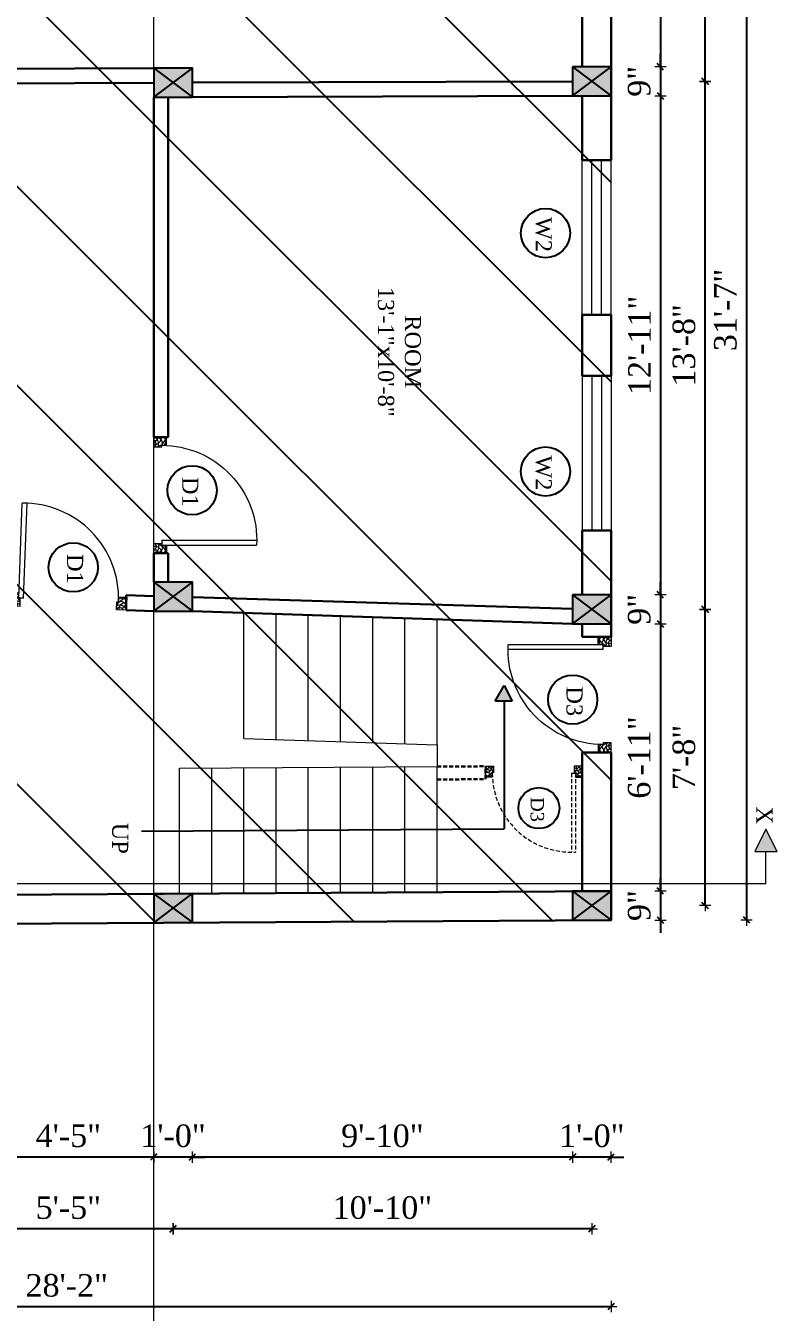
# Model space of a CAD drawing. Header units: inches. Extents: x 4069 to 291496, y -47643 to 12535.
# Drawn here: x 147689 to 147922.3, y -23367.1 to -22967.5 of the extents above; entities that cross this region are included whole.
import ezdxf

# ---------------------------------------------------------------- set-up
doc = ezdxf.new("R2010")
doc.units = ezdxf.units.IN
doc.header["$LTSCALE"] = 5
doc.header["$MEASUREMENT"] = 0
doc.linetypes.add('HIDDEN', pattern=[0.375, 0.25, -0.125])
for name, color, linetype, lineweight in [('A-WALL', 7, 'Continuous', 9), ('Dimension', 7, 'Continuous', 18), ('DOOR', 62, 'Continuous', 0), ('Dw', 2, 'Continuous', 18), ('tefriş', 30, 'Continuous', 9)]:
    doc.layers.add(name, color=color, linetype=linetype, lineweight=lineweight)
doc.layers.add('dim line', color=7, linetype='Continuous', lineweight=15, true_color=0xfab2b2)
doc.layers.add('TEXT', color=6, linetype='Continuous')
doc.layers.add('WALL', color=7, linetype='Continuous')
doc.styles.add('ordinary', font='times.ttf')
doc.dimstyles.new('Copy of 96', dxfattribs={"dimtxt": 7, "dimasz": 4, "dimexe": 0.5, "dimexo": 0.5, "dimgap": 3, "dimtad": 1, "dimdec": 1, "dimzin": 11, "dimdsep": 46, "dimlunit": 4, "dimtxsty": 'ordinary', "dimblk": 'OBLIQUE', "dimcen": 0.09, "dimse1": 1, "dimse2": 1, "dimclrt": 6, "dimazin": 0, "dimtfac": 1, "dimtdec": 1, "dimtix": 1, "dimtmove": 2, "dimatfit": 3, "dimldrblk": 'leader', "dimfxl": 0.5, "dimfxlon": 1, "dimtolj": 1, "dimtzin": 0, "dimarcsym": 0})

# ---------------------------------------------------------------- blocks, each defined once
blk = doc.blocks.new('C1a')
at = {"color": 1, "ltscale": 5}
for p, q in [((18657.75, 4625.76), (18648.75, 4625.76)), ((18648.75, 4625.76), (18648.82, 4613.76)), ((18657.82, 4613.76), (18657.75, 4625.76)), ((18648.82, 4613.76), (18657.82, 4613.76))]:
    blk.add_line(p, q, dxfattribs=at)
blk = doc.blocks.new('A$C27B36B59')
at = {"layer": 'DOOR'}
for p, q in [((0, 4), (0, 0)), ((2.5, 4), (0, 4)), ((2.5, 2.5), (2.5, 4)), ((0, 0), (3, 0)), ((3, 2.5), (2.5, 2.5)), ((3, 0), (3, 2.5))]:
    blk.add_line(p, q, dxfattribs=at)
for centre, radius, start, end in [((-1.4, -0.54), 4.75, 22.1411, 72.838), ((1.34, 2.09), 1.64, 45.138, 144.8948), ((2.21, 0.3), 2.49, 83.3149, 152.658), ((0.13, 0.37), 2.05, 349.4875, 93.6805), ((1.96, -0.47), 2.01, 58.7447, 166.495), ((-0.06, 0.32), 1.13, 343.542, 86.947), ((2.08, -0.4), 1.17, 38.2816, 160.1519)]:
    blk.add_arc(centre, radius, start, end, dxfattribs=at)
blk = doc.blocks.new('D2')
at = {"layer": 'DOOR'}
for p, q in [((74473.95, 24047.59), (74473.95, 24018.09)), ((74473.95, 24047.59), (74475.45, 24047.59)), ((74475.45, 24047.59), (74475.45, 24018.13))]:
    blk.add_line(p, q, dxfattribs=at)
blk.add_arc((74473.95, 24047.59), 29.5, 180, 272.9146, dxfattribs=at)
at = {"layer": 'DOOR', "xscale": -1, "rotation": 180}
blk.add_blockref('A$C27B36B59', (74441.95, 24050.09), dxfattribs=at)
at = {"layer": 'DOOR', "rotation": 180}
blk.add_blockref('A$C27B36B59', (74477.95, 24050.09), dxfattribs=at)
blk = doc.blocks.new('smalldoor hidden')
at = {"layer": 'DOOR', "linetype": 'HIDDEN'}
for p, q in [((9851.61, -757.15), (9876.16, -757.15)), ((9851.61, -758.4), (9851.61, -757.15)), ((9851.61, -758.4), (9876.19, -758.4))]:
    blk.add_line(p, q, dxfattribs=at)
blk.add_arc((9851.61, -758.4), 24.58, 270, 2.9146, dxfattribs=at)
at = {"layer": 'DOOR', "linetype": 'HIDDEN', "yscale": 0.8333000000020547, "zscale": 0.8333000000002357, "rotation": 270}
for p, xscale in [((9849.52, -755.07), 0.8332999999984168), ((9849.52, -785.07), -0.8332999999984168)]:
    blk.add_blockref('A$C27B36B59', p, dxfattribs=dict(at, xscale=xscale))
blk = doc.blocks.new('x-x')
at = {"ltscale": 5}
for points in [[(11364.03, -701.52), (11364.03, -694.51), (11357.15, -698.09)], [(11364.03, -1135.52), (11364.03, -1128.51), (11357.15, -1132.09)]]:
    blk.add_hatch(color=256, dxfattribs=at).paths.add_polyline_path(points)
for p, q in [((11364.03, -694.51), (11357.15, -698.09)), ((11364.03, -701.52), (11364.03, -694.51)), ((11357.15, -698.09), (11364.03, -701.52)), ((11374.13, -698.09), (11364.03, -698.09)), ((11374.13, -698.09), (11374.13, -1132.09)), ((11364.03, -1128.51), (11357.15, -1132.09)), ((11364.03, -1135.52), (11364.03, -1128.51)), ((11357.15, -1132.09), (11364.03, -1135.52)), ((11374.13, -1132.09), (11364.03, -1132.09))]:
    blk.add_line(p, q, dxfattribs=at)
at = {"layer": 'A-WALL', "color": 1, "ltscale": 5}
blk.add_line((11374.13, -1120.09), (11374.13, -1132.09), dxfattribs=at)
at = {"layer": 'TEXT', "style": 'ordinary'}
for p in [(11350.08, -700.97), (11350.08, -1134.1)]:
    blk.add_text('X', height=5, dxfattribs=at).set_placement(p)
blk = doc.blocks.new('oblique')
at = {"color": 0, "lineweight": -2}
blk.add_line((0.25, 0.25), (-0.25, -0.25), dxfattribs=at)
at = {"layer": 'dim line', "lineweight": 9}
for p, q in [((-0.4375, 0), (0.4375, 0)), ((0, 0.4375), (0, -0.4375))]:
    blk.add_line(p, q, dxfattribs=at)
blk = doc.blocks.new('*D4887')
at = {"layer": 'A-WALL', "color": 0, "lineweight": -2, "ltscale": 50, "transparency": 16777216}
blk.add_line((147886.05, -22876.67), (147886.05, -22980.32), dxfattribs=at)
at = {"layer": 'Defpoints', "color": 0, "ltscale": 50, "transparency": 16777216}
for p in [(147870.74, -22876.67), (147870.74, -22980.32), (147886.05, -22980.32)]:
    blk.add_point(p, dxfattribs=at)
at = {"layer": 'A-WALL', "color": 0, "lineweight": -2, "ltscale": 50, "transparency": 16777216, "xscale": 4, "yscale": 4, "zscale": 4}
for p, rotation in [((147886.05, -22876.67), 90), ((147886.05, -22980.32), 270)]:
    blk.add_blockref('oblique', p, dxfattribs=dict(at, rotation=rotation))
at = {"layer": 'A-WALL', "color": 6, "ltscale": 50, "transparency": 16777216, "insert": (147879.49, -22928.49), "char_height": 7, "attachment_point": 5, "rotation": 90, "style": 'ordinary'}
blk.add_mtext('\\A1;8\'-8"', dxfattribs=at)
blk = doc.blocks.new('_OBLIQUE')
at = {"color": 0, "linetype": 'ByBlock'}
blk.add_line((-0.5, -0.5), (0.5, 0.5), dxfattribs=at)
blk = doc.blocks.new('leader')
at = {"layer": 'Dimension'}
for p, q in [((0, -4.328), (0, 4.328)), ((-4.424, 0), (4.424, 0))]:
    blk.add_line(p, q, dxfattribs=at)
blk = doc.blocks.new('*D4888')
at = {"layer": 'A-WALL', "color": 0, "lineweight": -2, "ltscale": 50, "transparency": 16777216}
for p, q in [((147886.05, -22980.32), (147886.05, -22976.32)), ((147886.05, -22980.32), (147886.05, -22989.32)), ((147886.05, -22989.32), (147886.05, -22993.32))]:
    blk.add_line(p, q, dxfattribs=at)
at = {"layer": 'Defpoints', "color": 0, "ltscale": 50, "transparency": 16777216}
for p in [(147870.74, -22980.32), (147870.74, -22989.32), (147886.05, -22989.32)]:
    blk.add_point(p, dxfattribs=at)
at = {"layer": 'A-WALL', "color": 0, "lineweight": -2, "ltscale": 50, "transparency": 16777216, "xscale": 4, "yscale": 4, "zscale": 4}
for p, rotation in [((147886.05, -22980.32), 270), ((147886.05, -22989.32), 90)]:
    blk.add_blockref('oblique', p, dxfattribs=dict(at, rotation=rotation))
at = {"layer": 'A-WALL', "color": 6, "ltscale": 50, "transparency": 16777216, "insert": (147879.48, -22984.82), "char_height": 7, "attachment_point": 5, "rotation": 90, "style": 'ordinary'}
blk.add_mtext('\\A1;9"', dxfattribs=at)
blk = doc.blocks.new('*D4889')
at = {"layer": 'A-WALL', "color": 0, "lineweight": -2, "ltscale": 50, "transparency": 16777216}
blk.add_line((147886.05, -22989.32), (147886.05, -23144.32), dxfattribs=at)
at = {"layer": 'Defpoints', "color": 0, "ltscale": 50, "transparency": 16777216}
for p in [(147870.74, -22989.32), (147870.74, -23144.32), (147886.05, -23144.32)]:
    blk.add_point(p, dxfattribs=at)
at = {"layer": 'A-WALL', "color": 0, "lineweight": -2, "ltscale": 50, "transparency": 16777216, "xscale": 4, "yscale": 4, "zscale": 4}
for p, rotation in [((147886.05, -22989.32), 90), ((147886.05, -23144.32), 270)]:
    blk.add_blockref('oblique', p, dxfattribs=dict(at, rotation=rotation))
at = {"layer": 'A-WALL', "color": 6, "ltscale": 50, "transparency": 16777216, "insert": (147879.55, -23066.82), "char_height": 7, "attachment_point": 5, "rotation": 90, "style": 'ordinary'}
blk.add_mtext('\\A1;12\'-11"', dxfattribs=at)
blk = doc.blocks.new('*D4890')
at = {"layer": 'A-WALL', "color": 0, "lineweight": -2, "ltscale": 50, "transparency": 16777216}
for p, q in [((147886.05, -23144.32), (147886.05, -23140.32)), ((147886.05, -23144.32), (147886.05, -23153.32)), ((147886.05, -23153.32), (147886.05, -23157.32))]:
    blk.add_line(p, q, dxfattribs=at)
at = {"layer": 'Defpoints', "color": 0, "ltscale": 50, "transparency": 16777216}
for p in [(147870.74, -23144.32), (147870.74, -23153.32), (147886.05, -23153.32)]:
    blk.add_point(p, dxfattribs=at)
at = {"layer": 'A-WALL', "color": 0, "lineweight": -2, "ltscale": 50, "transparency": 16777216, "xscale": 4, "yscale": 4, "zscale": 4}
for p, rotation in [((147886.05, -23144.32), 270), ((147886.05, -23153.32), 90)]:
    blk.add_blockref('oblique', p, dxfattribs=dict(at, rotation=rotation))
at = {"layer": 'A-WALL', "color": 6, "ltscale": 50, "transparency": 16777216, "insert": (147879.48, -23148.82), "char_height": 7, "attachment_point": 5, "rotation": 90, "style": 'ordinary'}
blk.add_mtext('\\A1;9"', dxfattribs=at)
blk = doc.blocks.new('*D4891')
at = {"layer": 'A-WALL', "color": 0, "lineweight": -2, "ltscale": 50, "transparency": 16777216}
blk.add_line((147886.05, -23153.32), (147886.05, -23236.32), dxfattribs=at)
at = {"layer": 'Defpoints', "color": 0, "ltscale": 50, "transparency": 16777216}
for p in [(147870.74, -23153.32), (147870.74, -23236.32), (147886.05, -23236.32)]:
    blk.add_point(p, dxfattribs=at)
at = {"layer": 'A-WALL', "color": 0, "lineweight": -2, "ltscale": 50, "transparency": 16777216, "xscale": 4, "yscale": 4, "zscale": 4}
for p, rotation in [((147886.05, -23153.32), 90), ((147886.05, -23236.32), 270)]:
    blk.add_blockref('oblique', p, dxfattribs=dict(at, rotation=rotation))
at = {"layer": 'A-WALL', "color": 6, "ltscale": 50, "transparency": 16777216, "insert": (147879.49, -23194.82), "char_height": 7, "attachment_point": 5, "rotation": 90, "style": 'ordinary'}
blk.add_mtext('\\A1;6\'-11"', dxfattribs=at)
blk = doc.blocks.new('*D4892')
at = {"layer": 'A-WALL', "color": 0, "lineweight": -2, "ltscale": 50, "transparency": 16777216}
for p, q in [((147886.05, -23236.32), (147886.05, -23232.32)), ((147886.05, -23236.32), (147886.05, -23245.32)), ((147886.05, -23245.32), (147886.05, -23249.32))]:
    blk.add_line(p, q, dxfattribs=at)
at = {"layer": 'Defpoints', "color": 0, "ltscale": 50, "transparency": 16777216}
for p in [(147870.74, -23236.32), (147870.74, -23245.32), (147886.05, -23245.32)]:
    blk.add_point(p, dxfattribs=at)
at = {"layer": 'A-WALL', "color": 0, "lineweight": -2, "ltscale": 50, "transparency": 16777216, "xscale": 4, "yscale": 4, "zscale": 4}
for p, rotation in [((147886.05, -23236.32), 270), ((147886.05, -23245.32), 90)]:
    blk.add_blockref('oblique', p, dxfattribs=dict(at, rotation=rotation))
at = {"layer": 'A-WALL', "color": 6, "ltscale": 50, "transparency": 16777216, "insert": (147879.48, -23240.82), "char_height": 7, "attachment_point": 5, "rotation": 90, "style": 'ordinary'}
blk.add_mtext('\\A1;9"', dxfattribs=at)
blk = doc.blocks.new('*D4893')
at = {"layer": 'A-WALL', "color": 0, "lineweight": -2, "ltscale": 50, "transparency": 16777216}
blk.add_line((147899.95, -23240.82), (147899.95, -23148.82), dxfattribs=at)
at = {"layer": 'Defpoints', "color": 0, "ltscale": 50, "transparency": 16777216}
for p in [(147870.74, -23148.82), (147899.95, -23148.82), (147870.74, -23240.82)]:
    blk.add_point(p, dxfattribs=at)
at = {"layer": 'A-WALL', "color": 0, "lineweight": -2, "ltscale": 50, "transparency": 16777216, "xscale": 4, "yscale": 4, "zscale": 4}
for p, rotation in [((147899.95, -23148.82), 90), ((147899.95, -23240.82), 270)]:
    blk.add_blockref('oblique', p, dxfattribs=dict(at, rotation=rotation))
at = {"layer": 'A-WALL', "color": 6, "ltscale": 50, "transparency": 16777216, "insert": (147893.38, -23194.82), "char_height": 7, "attachment_point": 5, "rotation": 90, "style": 'ordinary'}
blk.add_mtext('\\A1;7\'-8"', dxfattribs=at)
blk = doc.blocks.new('*D4894')
at = {"layer": 'A-WALL', "color": 0, "lineweight": -2, "ltscale": 50, "transparency": 16777216}
blk.add_line((147899.95, -23148.82), (147899.95, -22984.82), dxfattribs=at)
at = {"layer": 'Defpoints', "color": 0, "ltscale": 50, "transparency": 16777216}
for p in [(147870.74, -22984.82), (147899.95, -22984.82), (147870.74, -23148.82)]:
    blk.add_point(p, dxfattribs=at)
at = {"layer": 'A-WALL', "color": 0, "lineweight": -2, "ltscale": 50, "transparency": 16777216, "xscale": 4, "yscale": 4, "zscale": 4}
for p, rotation in [((147899.95, -22984.82), 90), ((147899.95, -23148.82), 270)]:
    blk.add_blockref('oblique', p, dxfattribs=dict(at, rotation=rotation))
at = {"layer": 'A-WALL', "color": 6, "ltscale": 50, "transparency": 16777216, "insert": (147893.39, -23066.82), "char_height": 7, "attachment_point": 5, "rotation": 90, "style": 'ordinary'}
blk.add_mtext('\\A1;13\'-8"', dxfattribs=at)
blk = doc.blocks.new('*D4895')
at = {"layer": 'A-WALL', "color": 0, "lineweight": -2, "ltscale": 50, "transparency": 16777216}
blk.add_line((147899.95, -22984.82), (147899.95, -22871.49), dxfattribs=at)
at = {"layer": 'Defpoints', "color": 0, "ltscale": 50, "transparency": 16777216}
for p in [(147870.74, -22871.49), (147899.95, -22871.49), (147870.74, -22984.82)]:
    blk.add_point(p, dxfattribs=at)
at = {"layer": 'A-WALL', "color": 0, "lineweight": -2, "ltscale": 50, "transparency": 16777216, "xscale": 4, "yscale": 4, "zscale": 4}
for p, rotation in [((147899.95, -22871.49), 90), ((147899.95, -22984.82), 270)]:
    blk.add_blockref('oblique', p, dxfattribs=dict(at, rotation=rotation))
at = {"layer": 'A-WALL', "color": 6, "ltscale": 50, "transparency": 16777216, "insert": (147893.38, -22928.16), "char_height": 7, "attachment_point": 5, "rotation": 90, "style": 'ordinary'}
blk.add_mtext('\\A1;9\'-5"', dxfattribs=at)
blk = doc.blocks.new('*D4865')
at = {"layer": 'A-WALL', "color": 0, "lineweight": -2, "ltscale": 50, "transparency": 16777216}
blk.add_line((147912.8, -22866.32), (147912.8, -23245.32), dxfattribs=at)
at = {"layer": 'Defpoints', "color": 0, "ltscale": 50, "transparency": 16777216}
for p in [(147870.74, -22866.32), (147870.74, -23245.32), (147912.8, -23245.32)]:
    blk.add_point(p, dxfattribs=at)
at = {"layer": 'A-WALL', "color": 0, "lineweight": -2, "ltscale": 50, "transparency": 16777216, "xscale": 4, "yscale": 4, "zscale": 4}
for p, rotation in [((147912.8, -22866.32), 90), ((147912.8, -23245.32), 270)]:
    blk.add_blockref('oblique', p, dxfattribs=dict(at, rotation=rotation))
at = {"layer": 'A-WALL', "color": 6, "ltscale": 50, "transparency": 16777216, "insert": (147906.23, -23055.82), "char_height": 7, "attachment_point": 5, "rotation": 90, "style": 'ordinary'}
blk.add_mtext('\\A1;31\'-7"', dxfattribs=at)
blk = doc.blocks.new('*D4898')
at = {"layer": 'A-WALL', "color": 0, "lineweight": -2, "ltscale": 50, "transparency": 16777216}
for p, q in [((147858.74, -23318.92), (147854.74, -23318.92)), ((147870.74, -23318.92), (147858.74, -23318.92)), ((147870.74, -23318.92), (147874.74, -23318.92))]:
    blk.add_line(p, q, dxfattribs=at)
at = {"layer": 'Defpoints', "color": 0, "ltscale": 50, "transparency": 16777216}
for p in [(147858.74, -23245.39), (147870.74, -23245.32), (147858.74, -23318.92)]:
    blk.add_point(p, dxfattribs=at)
at = {"layer": 'A-WALL', "color": 0, "lineweight": -2, "ltscale": 50, "transparency": 16777216, "xscale": 4, "yscale": 4, "zscale": 4}
blk.add_blockref('oblique', (147858.74, -23318.92), dxfattribs=at)
at = {"layer": 'A-WALL', "color": 0, "lineweight": -2, "ltscale": 50, "transparency": 16777216, "xscale": 4, "yscale": 4, "zscale": 4, "rotation": 180}
blk.add_blockref('oblique', (147870.74, -23318.92), dxfattribs=at)
at = {"layer": 'A-WALL', "color": 6, "ltscale": 50, "transparency": 16777216, "insert": (147864.74, -23312.36), "char_height": 7, "attachment_point": 5, "style": 'ordinary'}
blk.add_mtext('\\A1;1\'-0"', dxfattribs=at)
blk = doc.blocks.new('*D4899')
at = {"layer": 'A-WALL', "color": 0, "lineweight": -2, "ltscale": 50, "transparency": 16777216}
blk.add_line((147858.74, -23318.92), (147740.74, -23318.92), dxfattribs=at)
at = {"layer": 'Defpoints', "color": 0, "ltscale": 50, "transparency": 16777216}
for p in [(147740.74, -23246.12), (147858.74, -23245.39), (147740.74, -23318.92)]:
    blk.add_point(p, dxfattribs=at)
at = {"layer": 'A-WALL', "color": 0, "lineweight": -2, "ltscale": 50, "transparency": 16777216, "xscale": 4, "yscale": 4, "zscale": 4, "rotation": 180}
blk.add_blockref('oblique', (147740.74, -23318.92), dxfattribs=at)
at = {"layer": 'A-WALL', "color": 0, "lineweight": -2, "ltscale": 50, "transparency": 16777216, "xscale": 4, "yscale": 4, "zscale": 4}
blk.add_blockref('oblique', (147858.74, -23318.92), dxfattribs=at)
at = {"layer": 'A-WALL', "color": 6, "ltscale": 50, "transparency": 16777216, "insert": (147799.74, -23312.35), "char_height": 7, "attachment_point": 5, "style": 'ordinary'}
blk.add_mtext('\\A1;9\'-10"', dxfattribs=at)
blk = doc.blocks.new('*D4900')
at = {"layer": 'A-WALL', "color": 0, "lineweight": -2, "ltscale": 50, "transparency": 16777216}
for p, q in [((147728.74, -23318.92), (147724.74, -23318.92)), ((147740.74, -23318.92), (147728.74, -23318.92)), ((147740.74, -23318.92), (147744.74, -23318.92))]:
    blk.add_line(p, q, dxfattribs=at)
at = {"layer": 'Defpoints', "color": 0, "ltscale": 50, "transparency": 16777216}
for p in [(147728.74, -23246.19), (147740.74, -23246.12), (147728.74, -23318.92)]:
    blk.add_point(p, dxfattribs=at)
at = {"layer": 'A-WALL', "color": 0, "lineweight": -2, "ltscale": 50, "transparency": 16777216, "xscale": 4, "yscale": 4, "zscale": 4}
blk.add_blockref('oblique', (147728.74, -23318.92), dxfattribs=at)
at = {"layer": 'A-WALL', "color": 0, "lineweight": -2, "ltscale": 50, "transparency": 16777216, "xscale": 4, "yscale": 4, "zscale": 4, "rotation": 180}
blk.add_blockref('oblique', (147740.74, -23318.92), dxfattribs=at)
at = {"layer": 'A-WALL', "color": 6, "ltscale": 50, "transparency": 16777216, "insert": (147734.74, -23312.36), "char_height": 7, "attachment_point": 5, "style": 'ordinary'}
blk.add_mtext('\\A1;1\'-0"', dxfattribs=at)
blk = doc.blocks.new('*D4901')
at = {"layer": 'A-WALL', "color": 0, "lineweight": -2, "ltscale": 50, "transparency": 16777216}
blk.add_line((147728.74, -23318.92), (147675.74, -23318.92), dxfattribs=at)
at = {"layer": 'Defpoints', "color": 0, "ltscale": 50, "transparency": 16777216}
for p in [(147675.74, -23246.52), (147728.74, -23246.19), (147675.74, -23318.92)]:
    blk.add_point(p, dxfattribs=at)
at = {"layer": 'A-WALL', "color": 0, "lineweight": -2, "ltscale": 50, "transparency": 16777216, "xscale": 4, "yscale": 4, "zscale": 4, "rotation": 180}
blk.add_blockref('oblique', (147675.74, -23318.92), dxfattribs=at)
at = {"layer": 'A-WALL', "color": 0, "lineweight": -2, "ltscale": 50, "transparency": 16777216, "xscale": 4, "yscale": 4, "zscale": 4}
blk.add_blockref('oblique', (147728.74, -23318.92), dxfattribs=at)
at = {"layer": 'A-WALL', "color": 6, "ltscale": 50, "transparency": 16777216, "insert": (147702.24, -23312.36), "char_height": 7, "attachment_point": 5, "style": 'ordinary'}
blk.add_mtext('\\A1;4\'-5"', dxfattribs=at)
blk = doc.blocks.new('*D4905')
at = {"layer": 'A-WALL', "color": 0, "lineweight": -2, "ltscale": 50, "transparency": 16777216}
blk.add_line((147864.74, -23341.23), (147734.74, -23341.23), dxfattribs=at)
at = {"layer": 'Defpoints', "color": 0, "ltscale": 50, "transparency": 16777216}
for p in [(147734.74, -23246.15), (147864.74, -23245.36), (147734.74, -23341.23)]:
    blk.add_point(p, dxfattribs=at)
at = {"layer": 'A-WALL', "color": 0, "lineweight": -2, "ltscale": 50, "transparency": 16777216, "xscale": 4, "yscale": 4, "zscale": 4, "rotation": 180}
blk.add_blockref('oblique', (147734.74, -23341.23), dxfattribs=at)
at = {"layer": 'A-WALL', "color": 0, "lineweight": -2, "ltscale": 50, "transparency": 16777216, "xscale": 4, "yscale": 4, "zscale": 4}
blk.add_blockref('oblique', (147864.74, -23341.23), dxfattribs=at)
at = {"layer": 'A-WALL', "color": 6, "ltscale": 50, "transparency": 16777216, "insert": (147799.74, -23334.67), "char_height": 7, "attachment_point": 5, "style": 'ordinary'}
blk.add_mtext('\\A1;10\'-10"', dxfattribs=at)
blk = doc.blocks.new('*D4906')
at = {"layer": 'A-WALL', "color": 0, "lineweight": -2, "ltscale": 50, "transparency": 16777216}
blk.add_line((147734.74, -23341.23), (147669.74, -23341.23), dxfattribs=at)
at = {"layer": 'Defpoints', "color": 0, "ltscale": 50, "transparency": 16777216}
for p in [(147669.74, -23246.55), (147734.74, -23246.15), (147669.74, -23341.23)]:
    blk.add_point(p, dxfattribs=at)
at = {"layer": 'A-WALL', "color": 0, "lineweight": -2, "ltscale": 50, "transparency": 16777216, "xscale": 4, "yscale": 4, "zscale": 4, "rotation": 180}
blk.add_blockref('oblique', (147669.74, -23341.23), dxfattribs=at)
at = {"layer": 'A-WALL', "color": 0, "lineweight": -2, "ltscale": 50, "transparency": 16777216, "xscale": 4, "yscale": 4, "zscale": 4}
blk.add_blockref('oblique', (147734.74, -23341.23), dxfattribs=at)
at = {"layer": 'A-WALL', "color": 6, "ltscale": 50, "transparency": 16777216, "insert": (147702.24, -23334.67), "char_height": 7, "attachment_point": 5, "style": 'ordinary'}
blk.add_mtext('\\A1;5\'-5"', dxfattribs=at)
blk = doc.blocks.new('*D4908')
at = {"layer": 'A-WALL', "color": 0, "lineweight": -2, "ltscale": 50, "transparency": 16777216}
blk.add_line((147532.74, -23365.38), (147870.74, -23365.38), dxfattribs=at)
at = {"layer": 'Defpoints', "color": 0, "ltscale": 50, "transparency": 16777216}
for p in [(147532.74, -23247.4), (147870.74, -23245.32), (147870.74, -23365.38)]:
    blk.add_point(p, dxfattribs=at)
at = {"layer": 'A-WALL', "color": 0, "lineweight": -2, "ltscale": 50, "transparency": 16777216, "xscale": 4, "yscale": 4, "zscale": 4, "rotation": 180}
blk.add_blockref('oblique', (147532.74, -23365.38), dxfattribs=at)
at = {"layer": 'A-WALL', "color": 0, "lineweight": -2, "ltscale": 50, "transparency": 16777216, "xscale": 4, "yscale": 4, "zscale": 4}
blk.add_blockref('oblique', (147870.74, -23365.38), dxfattribs=at)
at = {"layer": 'A-WALL', "color": 6, "ltscale": 50, "transparency": 16777216, "insert": (147701.74, -23358.82), "char_height": 7, "attachment_point": 5, "style": 'ordinary'}
blk.add_mtext('\\A1;28\'-2"', dxfattribs=at)

msp = doc.modelspace()

# ---------------------------------------------------------------- hatches: boundary and pattern name
at = {"layer": 'WALL', "linetype": 'ByBlock', "ltscale": 5, "true_color": 0xf8991e}
h = msp.add_hatch(dxfattribs=at)
h.set_pattern_fill('ANSI31', color=30, scale=350, angle=-90)
h.set_pattern_definition([(315, (150117.79, -16230.094), (30.93592, 30.93592), [])])
h.paths.add_polyline_path([(147532.73736, -22674.39703), (147870.73736, -22866.31814), (147870.73736, -23245.31814), (147628.73736, -23246.80658), (147628.73736, -23295.39703), (147538.73736, -23295.39703), (147538.73736, -23247.39703), (147532.73736, -23247.39703)])
h = msp.add_hatch(color=30, dxfattribs=at)
h.dxf.hatch_style = 1
h.paths.add_polyline_path([(147734.73736, -22985.24829), (147728.73736, -22980.74829), (147728.73736, -22989.74829)])
h.paths.add_polyline_path([(147728.73736, -22989.74829), (147740.73736, -22989.74829), (147734.73736, -22985.24829)])
h.paths.add_polyline_path([(147734.73736, -22985.24829), (147740.73736, -22989.74829), (147740.73736, -22980.74829)])
h.paths.add_polyline_path([(147740.73736, -22980.74829), (147728.73736, -22980.74829), (147734.73736, -22985.24829)])
h = msp.add_hatch(color=30, dxfattribs=at)
h.dxf.hatch_style = 1
h.paths.add_polyline_path([(147864.73736, -22984.81806), (147858.73736, -22980.31806), (147858.73736, -22989.31806)])
h.paths.add_polyline_path([(147858.73736, -22989.31806), (147870.73736, -22989.31806), (147864.73736, -22984.81806)])
h.paths.add_polyline_path([(147864.73736, -22984.81806), (147870.73736, -22989.31806), (147870.73736, -22980.31806)])
h.paths.add_polyline_path([(147870.73736, -22980.31806), (147858.73736, -22980.31806), (147864.73736, -22984.81806)])
h = msp.add_hatch(color=30, dxfattribs=at)
h.dxf.hatch_style = 1
h.paths.add_polyline_path([(147734.73736, -23144.86179), (147728.73736, -23140.36179), (147728.73736, -23149.36179)])
h.paths.add_polyline_path([(147728.73736, -23149.36179), (147740.73736, -23149.36179), (147734.73736, -23144.86179)])
h.paths.add_polyline_path([(147734.73736, -23144.86179), (147740.73736, -23149.36179), (147740.73736, -23140.36179)])
h.paths.add_polyline_path([(147740.73736, -23140.36179), (147728.73736, -23140.36179), (147734.73736, -23144.86179)])
h = msp.add_hatch(color=30, dxfattribs=at)
h.dxf.hatch_style = 1
h.paths.add_polyline_path([(147864.73736, -23148.81806), (147858.73736, -23144.31806), (147858.73736, -23153.31806)])
h.paths.add_polyline_path([(147858.73736, -23153.31806), (147870.73736, -23153.31806), (147864.73736, -23148.81806)])
h.paths.add_polyline_path([(147864.73736, -23148.81806), (147870.73736, -23153.31806), (147870.73736, -23144.31806)])
h.paths.add_polyline_path([(147870.73736, -23144.31806), (147858.73736, -23144.31806), (147864.73736, -23148.81806)])
at = {"layer": 'WALL', "linetype": 'ByBlock', "ltscale": 5}
msp.add_hatch(color=2, dxfattribs=at).paths.add_polyline_path([(147837.57233, -23172.4224), (147839.97491, -23177.28354), (147834.72667, -23177.28354)])
at = {"layer": 'WALL', "linetype": 'ByBlock', "ltscale": 5, "true_color": 0xf8991e}
h = msp.add_hatch(color=30, dxfattribs=at)
h.dxf.hatch_style = 1
h.paths.add_polyline_path([(147728.73736, -23246.19152), (147734.73736, -23241.65453), (147728.73736, -23237.19135)])
h.paths.add_polyline_path([(147728.73736, -23246.19152), (147740.73736, -23246.11771), (147734.73736, -23241.65453)])
h.paths.add_polyline_path([(147740.73736, -23246.11771), (147740.73736, -23237.11754), (147734.73736, -23241.65453)])
h.paths.add_polyline_path([(147734.73736, -23241.65453), (147740.73736, -23237.11754), (147728.73736, -23237.19135)])
h = msp.add_hatch(color=30, dxfattribs=at)
h.dxf.hatch_style = 1
h.paths.add_polyline_path([(147858.73736, -23245.39195), (147864.73736, -23240.85496), (147858.73736, -23236.39178)])
h.paths.add_polyline_path([(147858.73736, -23245.39195), (147870.73736, -23245.31814), (147864.73736, -23240.85496)])
h.paths.add_polyline_path([(147870.73736, -23245.31814), (147870.73736, -23236.31797), (147864.73736, -23240.85496)])
h.paths.add_polyline_path([(147864.73736, -23240.85496), (147870.73736, -23236.31797), (147858.73736, -23236.39178)])

# ---------------------------------------------------------------- linework, layer by layer
at = {"color": 1, "ltscale": 5}
for p, q in [((147728.73736, -22980.74829), (147740.73736, -22989.74829)), ((147728.73736, -22989.74829), (147740.73736, -22980.74829)), ((147858.73736, -22980.31806), (147870.73736, -22989.31806)), ((147858.73736, -22989.31806), (147870.73736, -22980.31806)), ((147728.73736, -23140.36179), (147740.73736, -23149.36179)), ((147728.73736, -23149.36179), (147740.73736, -23140.36179)), ((147858.73736, -23144.31806), (147870.73736, -23153.31806)), ((147858.73736, -23153.31806), (147870.73736, -23144.31806)), ((147806.73743, -23151.9099), (147806.74866, -23151.57499)), ((147728.73736, -23246.19152), (147740.73736, -23237.11754)), ((147728.73736, -23237.19135), (147740.73736, -23246.11771)), ((147858.73736, -23245.39195), (147870.73736, -23236.31797)), ((147858.73736, -23236.39178), (147870.73736, -23245.31814))]:
    msp.add_line(p, q, dxfattribs=at)
at = {"layer": 'A-WALL', "lineweight": 30}
for p, q in [((147861.73736, -22980.31806), (147861.73736, -22961.93777)), ((147870.73736, -23009.31806), (147870.73736, -22961.93777)), ((147675.73736, -22980.9634), (147728.73736, -22980.74829)), ((147675.75562, -22985.46337), (147728.75562, -22985.24825)), ((147740.73736, -22985.22843), (147858.73736, -22984.83791)), ((147728.73736, -22989.74829), (147728.73736, -23095.36179)), ((147733.23736, -22989.74829), (147733.23736, -23095.36179)), ((147740.73736, -22989.74829), (147858.73736, -22989.31806)), ((147861.73736, -23009.31806), (147861.73736, -22989.31806)), ((147870.73736, -23009.31806), (147861.73736, -23009.31806)), ((147861.73736, -23076.31806), (147861.73736, -23057.31806)), ((147870.73736, -23057.31806), (147861.73736, -23057.31806)), ((147870.73736, -23076.31806), (147870.73736, -23057.31806)), ((147870.73736, -23076.31806), (147861.73736, -23076.31806)), ((147733.23736, -23095.36179), (147728.73736, -23095.36179)), ((147861.73736, -23144.31806), (147861.73736, -23124.31806)), ((147870.73736, -23124.31806), (147861.73736, -23124.31806)), ((147870.73736, -23153.31806), (147870.73736, -23124.31806)), ((147728.73736, -23131.36179), (147728.73736, -23140.36179)), ((147733.23736, -23131.36179), (147728.73736, -23131.36179)), ((147733.23736, -23131.36179), (147733.23736, -23140.36179)), ((147728.73736, -23144.67919), (147720.23736, -23144.42051)), ((147720.23736, -23144.42051), (147720.23736, -23149.04454)), ((147858.73736, -23148.63546), (147740.73736, -23145.04438)), ((147728.73736, -23149.36179), (147720.23736, -23149.04454)), ((147858.73736, -23153.31806), (147740.73736, -23149.36179)), ((147861.73736, -23157.31814), (147861.73736, -23153.31806)), ((147870.73736, -23157.31814), (147870.73736, -23153.31806)), ((147870.73736, -23157.31814), (147861.73736, -23157.31814)), ((147861.73736, -23236.37333), (147861.73736, -23193.31814)), ((147870.73736, -23193.31814), (147861.73736, -23193.31814)), ((147870.73736, -23245.31814), (147870.73736, -23193.31814)), ((147532.73736, -23238.39686), (147870.73736, -23236.31797)), ((147628.73736, -23246.80658), (147870.73736, -23245.31814))]:
    msp.add_line(p, q, dxfattribs=at)
at = {"layer": 'A-WALL', "linetype": 'HIDDEN', "lineweight": 30}
for p, q in [((147816.73743, -23197.6501), (147831.76253, -23197.55769)), ((147831.76253, -23201.55776), (147831.76253, -23197.55769)), ((147816.73743, -23201.65018), (147831.76253, -23201.55776))]:
    msp.add_line(p, q, dxfattribs=at)
at = {"layer": 'A-WALL', "ltscale": 5}
msp.add_xline((147728.73736, -23147.17648), (0, 1), dxfattribs=at)
at = {"layer": 'Dw', "color": 3}
for p, q in [((147861.73736, -23057.31806), (147861.73736, -23009.31806)), ((147864.73736, -23057.31806), (147864.73736, -23009.31806)), ((147867.73736, -23057.31806), (147867.73736, -23009.31806)), ((147870.73736, -23057.31806), (147870.73736, -23009.31806)), ((147861.73736, -23076.31806), (147861.73736, -23124.31806)), ((147864.73736, -23076.31806), (147864.73736, -23124.31806)), ((147867.73736, -23076.31806), (147867.73736, -23124.31806)), ((147870.73736, -23076.31806), (147870.73736, -23124.31806))]:
    msp.add_line(p, q, dxfattribs=at)
at = {"layer": 'tefriş', "ltscale": 5}
for p, q in [((147756.73743, -23188.89823), (147756.73743, -23149.89823)), ((147766.79358, -23189.23539), (147766.79358, -23150.23539)), ((147776.73743, -23189.56879), (147776.73743, -23150.56879)), ((147786.77112, -23189.90519), (147786.77112, -23150.90519)), ((147796.75989, -23190.24009), (147796.75989, -23151.24009)), ((147806.74866, -23190.57499), (147806.74866, -23151.57499)), ((147816.73743, -23190.9099), (147816.73743, -23151.9099)), ((147756.73743, -23188.89823), (147816.73743, -23190.9099)), ((147816.73743, -23190.9099), (147816.73743, -23197.6501)), ((147736.73743, -23198.14215), (147816.73743, -23197.6501)), ((147736.73743, -23237.14215), (147736.73743, -23198.14215)), ((147746.73706, -23237.08064), (147746.73706, -23198.08064)), ((147756.73668, -23237.01914), (147756.73668, -23198.01914)), ((147766.7363, -23236.95764), (147766.7363, -23197.95764)), ((147776.73592, -23236.89613), (147776.73592, -23197.89613)), ((147786.73743, -23236.83462), (147786.73743, -23197.83462)), ((147796.73516, -23236.77313), (147796.73516, -23197.77313)), ((147806.73479, -23236.71162), (147806.73479, -23197.71162)), ((147816.73743, -23236.6501), (147816.73743, -23197.6501))]:
    msp.add_line(p, q, dxfattribs=at)
at = {"layer": 'TEXT'}
for centre, radius in [((147850.38858, -23031.94979), 7.64038), ((147850.38858, -23106.01753), 7.64038), ((147740.65697, -23111.8354), 7.64038), ((147703.76375, -23135.78128), 7.64038), ((147858.81775, -23176.84453), 7.64038), ((147848.31005, -23210.5529), 6.36673)]:
    msp.add_circle(centre, radius, dxfattribs=at)
at = {"layer": 'WALL', "color": 2, "linetype": 'ByBlock', "ltscale": 5}
for p, q in [((147834.72667, -23177.28354), (147837.57233, -23172.4224)), ((147837.57233, -23172.4224), (147839.97491, -23177.28354)), ((147839.97491, -23177.28354), (147834.72667, -23177.28354)), ((147837.57233, -23177.28354), (147837.57233, -23217.02196)), ((147724.9861, -23217.71442), (147837.57233, -23217.02196))]:
    msp.add_line(p, q, dxfattribs=at)
for points in [[(147728.73736, -22980.74829), (147728.73736, -22989.74829), (147740.73736, -22989.74829), (147740.73736, -22980.74829)], [(147858.73736, -22980.31806), (147858.73736, -22989.31806), (147870.73736, -22989.31806), (147870.73736, -22980.31806)], [(147728.73736, -23140.36179), (147728.73736, -23149.36179), (147740.73736, -23149.36179), (147740.73736, -23140.36179)], [(147858.73736, -23144.31806), (147858.73736, -23153.31806), (147870.73736, -23153.31806), (147870.73736, -23144.31806)], [(147740.73736, -23237.11754), (147728.73736, -23237.19135), (147728.73736, -23246.19152), (147740.73736, -23246.11771)], [(147870.73736, -23236.31797), (147858.73736, -23236.39178), (147858.73736, -23245.39195), (147870.73736, -23245.31814)]]:
    msp.add_lwpolyline(points, close=True, dxfattribs=at)

# ---------------------------------------------------------------- block references
at = {"layer": 'A-WALL', "color": 1, "rotation": 270}
for name, p in [('smalldoor hidden', (148616.82832, -13348.03464)), ('x-x', (148616.82832, -11859.98041))]:
    msp.add_blockref(name, p, dxfattribs=at)
at = {"layer": 'WALL', "color": 2, "linetype": 'ByBlock', "xscale": -1}
for p, rotation in [((171778.82527, 51346.58944), 90), ((123820.64944, -97635.26937), 270)]:
    msp.add_blockref('D2', p, dxfattribs=dict(at, rotation=rotation))
at = {"layer": 'WALL', "color": 2, "linetype": 'ByBlock', "rotation": 177.8625062016944}
msp.add_blockref('D2', (223007.37864, -1892.19969), dxfattribs=at)
at = {"layer": 'WALL', "color": 2, "linetype": 'ByBlock', "ltscale": 5, "rotation": 270}
for p in [(143114.97818, -4588.3723), (143244.97818, -4587.57273)]:
    msp.add_blockref('C1a', p, dxfattribs=at)

# ---------------------------------------------------------------- texts
at = {"layer": 'TEXT', "style": 'ordinary'}
for s, height, rotation, p in [('W2', 5, 270.0003881, (147847.32447, -23026.91679)), ('W2', 5, 270.0003881, (147847.32447, -23100.98454)), ('D1', 5, 270.0003881, (147737.59285, -23107.68538)), ('D1', 5, 269.9996119, (147701.83868, -23131.63123)), ('D3', 5, 270.0003881, (147856.89262, -23172.74656)), ('D3', 4.1665, 269.9996119, (147845.75677, -23207.13804)), ('UP', 5, 269.9996119, (147715.83121, -23215.10623))]:
    msp.add_text(s, height=height, rotation=rotation, dxfattribs=at).set_placement(p)
at = {"layer": 'TEXT', "insert": (147798.29435, -23068.81244), "char_height": 5, "attachment_point": 8, "rotation": 269.9996119, "style": 'ordinary'}
msp.add_mtext_dynamic_manual_height_columns('ROOM\\P13\'-1"x10\'-8"', width=101.5687276, gutter_width=1720.71691, heights=[0], dxfattribs=at)

# ---------------------------------------------------------------- dimensions: what is measured, and where the dimension line sits
at = {"layer": 'A-WALL', "ltscale": 50}
for base, p1, p2, angle, picture, middle in [((147912.79616, -23245.31814), (147870.73736, -22866.31814), (147870.73736, -23245.31814), 270, '*D4865', (147906.2255, -23055.81814)), ((147899.95235, -22871.49297), (147870.73736, -22984.81806), (147870.73736, -22871.49297), 270, '*D4895', (147893.3817, -22928.15551)), ((147886.05041, -22980.31806), (147870.73736, -22876.6678), (147870.73736, -22980.31806), 90, '*D4887', (147879.48985, -22928.49293)), ((147886.05041, -22989.31806), (147870.73736, -22980.31806), (147870.73736, -22989.31806), 90, '*D4888', (147879.47975, -22984.81806)), ((147899.95235, -22984.81806), (147870.73736, -23148.81806), (147870.73736, -22984.81806), 270, '*D4894', (147893.39179, -23066.81806)), ((147886.05041, -23144.31806), (147870.73736, -22989.31806), (147870.73736, -23144.31806), 90, '*D4889', (147879.55041, -23066.81806)), ((147886.05041, -23153.31806), (147870.73736, -23144.31806), (147870.73736, -23153.31806), 90, '*D4890', (147879.47975, -23148.81806)), ((147886.05041, -23236.31797), (147870.73736, -23153.31806), (147870.73736, -23236.31797), 90, '*D4891', (147879.48985, -23194.81801)), ((147886.05041, -23245.31814), (147870.73736, -23236.31797), (147870.73736, -23245.31814), 90, '*D4892', (147879.47975, -23240.81806))]:
    dim = msp.add_linear_dim(base=base, p1=p1, p2=p2, angle=angle, dimstyle='Copy of 96', override={"dimdec": 0, "dimblk": 'oblique', "dimtdec": 0, "dimarcsym": 1}, dxfattribs=at)
    dim.commit()
    dim.dimension.update_dxf_attribs({"geometry": picture, "text_midpoint": middle})
dim = msp.add_aligned_dim(p1=(147870.73736, -23240.81806), p2=(147870.73736, -23148.81806), distance=-29.21499, dimstyle='Copy of 96', override={"dimdec": 0, "dimblk": 'oblique', "dimtdec": 0, "dimarcsym": 1}, dxfattribs=at)
dim.commit()
dim.dimension.update_dxf_attribs({"geometry": '*D4893', "text_midpoint": (147893.3817, -23194.81806)})
for base, p1, p2, picture, middle in [((147870.73736, -23365.38214), (147532.73736, -23247.39703), (147870.73736, -23245.31814), '*D4908', (147701.73736, -23358.82157)), ((147669.73736, -23341.22679), (147734.73736, -23246.15462), (147669.73736, -23246.5544), '*D4906', (147702.23736, -23334.66623)), ((147675.73736, -23318.92199), (147728.73736, -23246.19152), (147675.73736, -23246.5175), '*D4901', (147702.23736, -23312.36143)), ((147728.73736, -23318.92199), (147740.73736, -23246.11771), (147728.73736, -23246.19152), '*D4900', (147734.73736, -23312.36143)), ((147734.73736, -23341.22679), (147864.73736, -23245.35505), (147734.73736, -23246.15462), '*D4905', (147799.73736, -23334.66623)), ((147740.73736, -23318.92199), (147858.73736, -23245.39195), (147740.73736, -23246.11771), '*D4899', (147799.73736, -23312.35133)), ((147858.73736, -23318.92199), (147870.73736, -23245.31814), (147858.73736, -23245.39195), '*D4898', (147864.73736, -23312.36143))]:
    dim = msp.add_linear_dim(base=base, p1=p1, p2=p2, dimstyle='Copy of 96', override={"dimdec": 0, "dimblk": 'oblique', "dimtdec": 0, "dimarcsym": 1}, dxfattribs=at)
    dim.commit()
    dim.dimension.update_dxf_attribs({"geometry": picture, "text_midpoint": middle})

doc.saveas('drawing.dxf')
